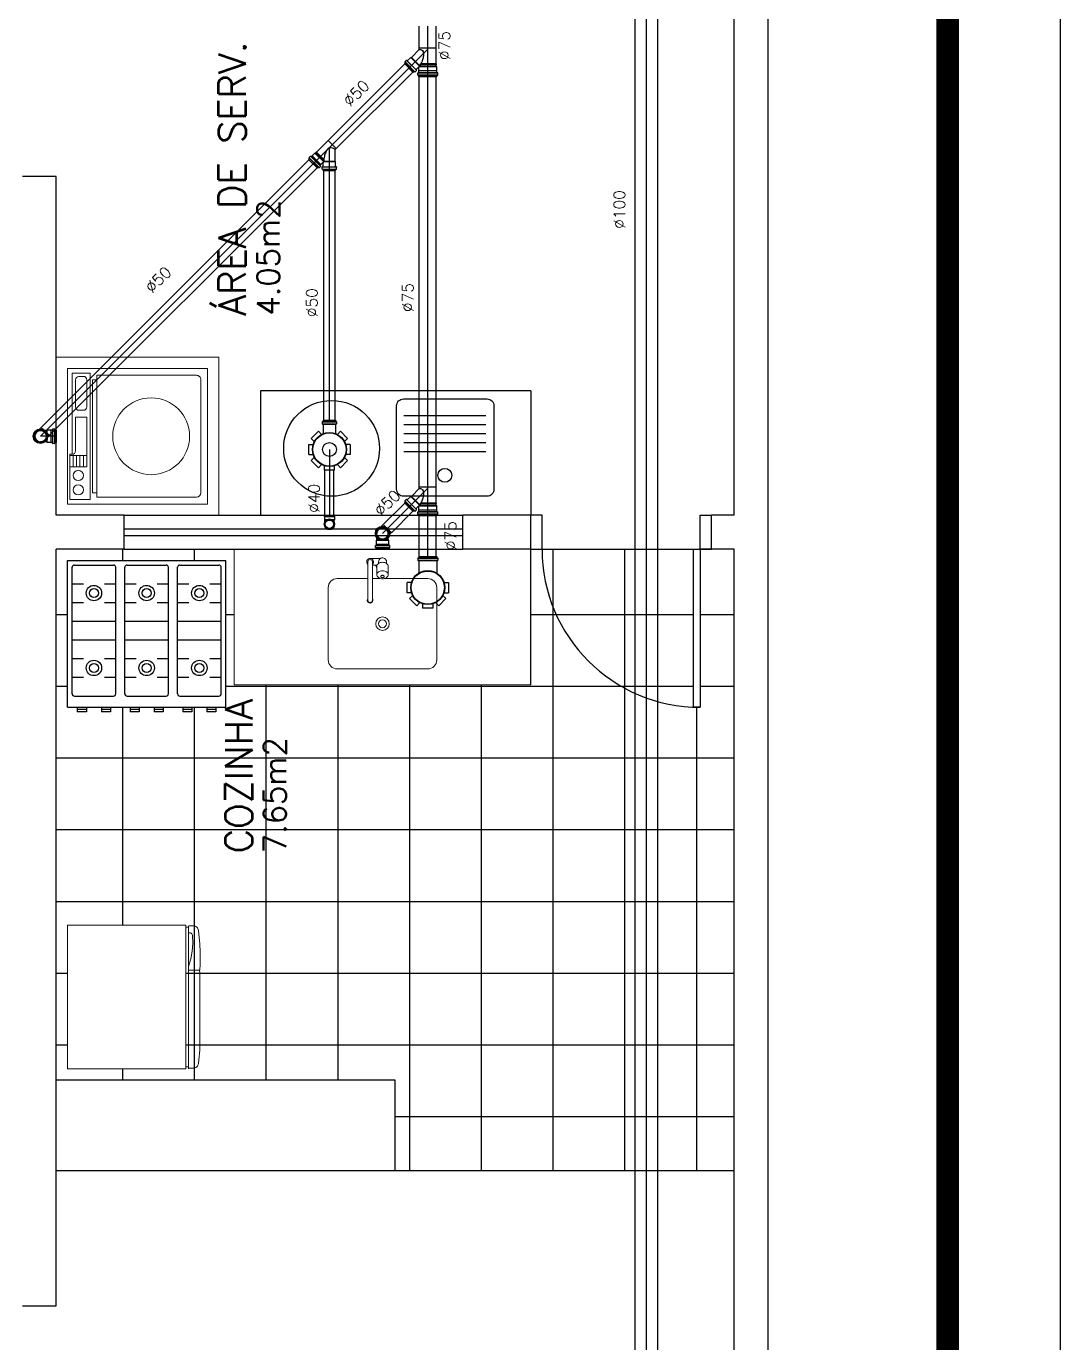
# Model space of a CAD drawing. Header units: millimetres. Extents: x -72 to 578, y 3 to 161.
# Drawn here: x 529.18 to 533.76, y 60.46 to 66.29 of the extents above; entities that cross this region are included whole.
import ezdxf
from ezdxf.enums import TextEntityAlignment as Align

# ---------------------------------------------------------------- set-up
doc = ezdxf.new("R2010")
doc.units = ezdxf.units.MM
doc.layers.get('0').update_dxf_attribs({"color": 3})
for name, color, linetype in [('-HIDRO', 8, 'Continuous'), ('a-pem-m', 6, 'Continuous'), ('COTA', 7, 'Continuous'), ('COTAS', 7, 'Continuous'), ('COTAS01', 7, 'Continuous'), ('COZINHA', 6, 'Continuous'), ('CTA', 5, 'Continuous'), ('ESPECIFICAÇÃO02', 7, 'Continuous'), ('Texto-Tubos', 7, 'Continuous'), ('TigreCad', 3, 'Continuous'), ('Tinterno', 9, 'Continuous')]:
    doc.layers.add(name, color=color, linetype=linetype)
doc.layers.add('E-Lay-9', color=9, linetype='Continuous', lineweight=9)
doc.styles.add('PADRAO_TXT', font='romans.shx')
doc.styles.add('TCTUBOS-TXT', font='txt.shx')

# ---------------------------------------------------------------- blocks, each defined once
blk = doc.blocks.new('Fogão03_6')
at = {"layer": 'a-pem-m', "color": 8}
for p, q in [((-0.35, -0.65), (-0.35, 0)), ((-0.35, 0), (0.35, 0)), ((-0.35, 0), (0.35, 0)), ((-0.35, -0.65), (-0.35, 0)), ((-0.33, -0.59), (-0.33, -0.03)), ((-0.33, -0.59), (-0.33, -0.03)), ((-0.32, -0.02), (-0.1467, -0.02)), ((-0.32, -0.02), (-0.1467, -0.02)), ((-0.1367, -0.59), (-0.1367, -0.03)), ((-0.1367, -0.59), (-0.1367, -0.03)), ((-0.0967, -0.59), (-0.0967, -0.03)), ((-0.0967, -0.59), (-0.0967, -0.03)), ((-0.0867, -0.02), (0.0867, -0.02)), ((-0.0867, -0.02), (0.0867, -0.02)), ((0.0967, -0.59), (0.0967, -0.03)), ((0.0967, -0.59), (0.0967, -0.03)), ((0.1367, -0.59), (0.1367, -0.03)), ((0.1367, -0.59), (0.1367, -0.03)), ((0.1467, -0.02), (0.32, -0.02)), ((0.1467, -0.02), (0.32, -0.02)), ((0.33, -0.59), (0.33, -0.03)), ((0.33, -0.59), (0.33, -0.03)), ((0.35, -0.65), (0.35, 0)), ((0.35, -0.65), (0.35, 0)), ((-0.33, -0.1029), (-0.28, -0.1029)), ((-0.33, -0.1029), (-0.28, -0.1029)), ((-0.1867, -0.1029), (-0.1367, -0.1029)), ((-0.1867, -0.1029), (-0.1367, -0.1029)), ((-0.0967, -0.1029), (-0.0467, -0.1029)), ((-0.0967, -0.1029), (-0.0467, -0.1029)), ((0.0467, -0.1029), (0.0967, -0.1029)), ((0.0467, -0.1029), (0.0967, -0.1029)), ((0.1367, -0.1029), (0.1867, -0.1029)), ((0.1367, -0.1029), (0.1867, -0.1029)), ((0.28, -0.1029), (0.33, -0.1029)), ((0.28, -0.1029), (0.33, -0.1029)), ((-0.33, -0.1857), (-0.28, -0.1857)), ((-0.33, -0.1857), (-0.28, -0.1857)), ((-0.1867, -0.1857), (-0.1367, -0.1857)), ((-0.1867, -0.1857), (-0.1367, -0.1857)), ((-0.0967, -0.1857), (-0.0467, -0.1857)), ((-0.0967, -0.1857), (-0.0467, -0.1857)), ((0.0467, -0.1857), (0.0967, -0.1857)), ((0.0467, -0.1857), (0.0967, -0.1857)), ((0.1367, -0.1857), (0.1867, -0.1857)), ((0.1367, -0.1857), (0.1867, -0.1857)), ((0.28, -0.1857), (0.33, -0.1857)), ((0.28, -0.1857), (0.33, -0.1857)), ((-0.33, -0.2686), (-0.1367, -0.2686)), ((-0.33, -0.2686), (-0.1367, -0.2686)), ((-0.0967, -0.2686), (0.0967, -0.2686)), ((-0.0967, -0.2686), (0.0967, -0.2686)), ((0.1367, -0.2686), (0.33, -0.2686)), ((0.1367, -0.2686), (0.33, -0.2686)), ((-0.33, -0.3514), (-0.1367, -0.3514)), ((-0.33, -0.3514), (-0.1367, -0.3514)), ((-0.0967, -0.3514), (0.0967, -0.3514)), ((-0.0967, -0.3514), (0.0967, -0.3514)), ((0.1367, -0.3514), (0.33, -0.3514)), ((0.1367, -0.3514), (0.33, -0.3514)), ((-0.33, -0.4343), (-0.28, -0.4343)), ((-0.33, -0.4343), (-0.28, -0.4343)), ((-0.1867, -0.4343), (-0.1367, -0.4343)), ((-0.1867, -0.4343), (-0.1367, -0.4343)), ((-0.0967, -0.4343), (-0.0467, -0.4343)), ((-0.0967, -0.4343), (-0.0467, -0.4343)), ((0.0467, -0.4343), (0.0967, -0.4343)), ((0.0467, -0.4343), (0.0967, -0.4343)), ((0.1367, -0.4343), (0.1867, -0.4343)), ((0.1367, -0.4343), (0.1867, -0.4343)), ((0.28, -0.4343), (0.33, -0.4343)), ((0.28, -0.4343), (0.33, -0.4343)), ((-0.33, -0.5171), (-0.28, -0.5171)), ((-0.33, -0.5171), (-0.28, -0.5171)), ((-0.1867, -0.5171), (-0.1367, -0.5171)), ((-0.1867, -0.5171), (-0.1367, -0.5171)), ((-0.0967, -0.5171), (-0.0467, -0.5171)), ((-0.0967, -0.5171), (-0.0467, -0.5171)), ((0.0467, -0.5171), (0.0967, -0.5171)), ((0.0467, -0.5171), (0.0967, -0.5171)), ((0.1367, -0.5171), (0.1867, -0.5171)), ((0.1367, -0.5171), (0.1867, -0.5171)), ((0.28, -0.5171), (0.33, -0.5171)), ((0.28, -0.5171), (0.33, -0.5171)), ((-0.32, -0.6), (-0.1467, -0.6)), ((-0.32, -0.6), (-0.1467, -0.6)), ((-0.0867, -0.6), (0.0867, -0.6)), ((-0.0867, -0.6), (0.0867, -0.6)), ((0.1467, -0.6), (0.32, -0.6)), ((0.1467, -0.6), (0.32, -0.6)), ((-0.35, -0.65), (0.35, -0.65)), ((-0.35, -0.65), (0.35, -0.65)), ((-0.3068, -0.65), (-0.3068, -0.67)), ((-0.3068, -0.65), (-0.3068, -0.67)), ((-0.2669, -0.66), (-0.3068, -0.66)), ((-0.2669, -0.66), (-0.3068, -0.66)), ((-0.2669, -0.67), (-0.3068, -0.67)), ((-0.2669, -0.67), (-0.3068, -0.67)), ((-0.2669, -0.65), (-0.2669, -0.67)), ((-0.2669, -0.65), (-0.2669, -0.67)), ((-0.1998, -0.65), (-0.1998, -0.67)), ((-0.1998, -0.65), (-0.1998, -0.67)), ((-0.1599, -0.66), (-0.1998, -0.66)), ((-0.1599, -0.66), (-0.1998, -0.66)), ((-0.1599, -0.67), (-0.1998, -0.67)), ((-0.1599, -0.67), (-0.1998, -0.67)), ((-0.1599, -0.65), (-0.1599, -0.67)), ((-0.1599, -0.65), (-0.1599, -0.67)), ((-0.0734, -0.65), (-0.0734, -0.67)), ((-0.0734, -0.65), (-0.0734, -0.67)), ((-0.0335, -0.66), (-0.0734, -0.66)), ((-0.0335, -0.66), (-0.0734, -0.66)), ((-0.0335, -0.67), (-0.0734, -0.67)), ((-0.0335, -0.67), (-0.0734, -0.67)), ((-0.0335, -0.65), (-0.0335, -0.67)), ((-0.0335, -0.65), (-0.0335, -0.67)), ((0.0335, -0.65), (0.0335, -0.67)), ((0.0335, -0.65), (0.0335, -0.67)), ((0.0734, -0.66), (0.0335, -0.66)), ((0.0734, -0.66), (0.0335, -0.66)), ((0.0734, -0.67), (0.0335, -0.67)), ((0.0734, -0.67), (0.0335, -0.67)), ((0.0734, -0.65), (0.0734, -0.67)), ((0.0734, -0.65), (0.0734, -0.67)), ((0.1599, -0.65), (0.1599, -0.67)), ((0.1599, -0.65), (0.1599, -0.67)), ((0.1998, -0.66), (0.1599, -0.66)), ((0.1998, -0.66), (0.1599, -0.66)), ((0.1998, -0.67), (0.1599, -0.67)), ((0.1998, -0.67), (0.1599, -0.67)), ((0.1998, -0.65), (0.1998, -0.67)), ((0.1998, -0.65), (0.1998, -0.67)), ((0.2669, -0.65), (0.2669, -0.67)), ((0.2669, -0.65), (0.2669, -0.67)), ((0.3067, -0.66), (0.2669, -0.66)), ((0.3067, -0.66), (0.2669, -0.66)), ((0.3067, -0.67), (0.2669, -0.67)), ((0.3067, -0.67), (0.2669, -0.67)), ((0.3067, -0.65), (0.3067, -0.67)), ((0.3067, -0.65), (0.3067, -0.67))]:
    blk.add_line(p, q, dxfattribs=at)
for centre, radius in [((-0.2333, -0.1443), 0.0341), ((-0.2333, -0.1443), 0.0341), ((0, -0.1443), 0.0341), ((0, -0.1443), 0.0341), ((0.2333, -0.1443), 0.0341), ((0.2333, -0.1443), 0.0341), ((-0.2333, -0.1443), 0.02), ((-0.2333, -0.1443), 0.02), ((0, -0.1443), 0.02), ((0, -0.1443), 0.02), ((0.2333, -0.1443), 0.02), ((0.2333, -0.1443), 0.02), ((-0.2333, -0.4757), 0.0341), ((-0.2333, -0.4757), 0.0341), ((-0.2333, -0.4757), 0.02), ((-0.2333, -0.4757), 0.02), ((0, -0.4757), 0.0341), ((0, -0.4757), 0.0341), ((0, -0.4757), 0.02), ((0, -0.4757), 0.02), ((0.2333, -0.4757), 0.0341), ((0.2333, -0.4757), 0.0341), ((0.2333, -0.4757), 0.02), ((0.2333, -0.4757), 0.02)]:
    blk.add_circle(centre, radius, dxfattribs=at)
for centre, start, end in [((-0.32, -0.03), 89.99946, 179.99964), ((-0.32, -0.03), 89.99946, 179.99964), ((-0.1467, -0.03), 359.99964, 89.99946), ((-0.1467, -0.03), 359.99964, 89.99946), ((-0.0867, -0.03), 89.99946, 179.99964), ((-0.0867, -0.03), 89.99946, 179.99964), ((0.0867, -0.03), 359.99964, 89.99946), ((0.0867, -0.03), 359.99964, 89.99946), ((0.1467, -0.03), 89.99946, 179.99964), ((0.1467, -0.03), 89.99946, 179.99964), ((0.32, -0.03), 359.99964, 89.99946), ((0.32, -0.03), 359.99964, 89.99946), ((-0.32, -0.59), 179.99964, 269.99946), ((-0.32, -0.59), 179.99964, 269.99946), ((-0.1467, -0.59), 269.99946, 359.99964), ((-0.1467, -0.59), 269.99946, 359.99964), ((-0.0867, -0.59), 179.99964, 269.99946), ((-0.0867, -0.59), 179.99964, 269.99946), ((0.0867, -0.59), 269.99946, 359.99964), ((0.0867, -0.59), 269.99946, 359.99964), ((0.1467, -0.59), 179.99964, 269.99946), ((0.1467, -0.59), 179.99964, 269.99946), ((0.32, -0.59), 269.99946, 359.99964), ((0.32, -0.59), 269.99946, 359.99964)]:
    blk.add_arc(centre, 0.01, start, end, dxfattribs=at)
blk = doc.blocks.new('A$C41E35AE6')
at = {"layer": 'COZINHA', "linetype": 'Continuous', "rotation": 180}
blk.add_blockref('Fogão03_6', (-0.35, 0), dxfattribs=at)
blk = doc.blocks.new('GELAD-VS')
at = {"color": 8}
blk.add_line((-0.0958, -0.3127), (-0.0958, -0.3151), dxfattribs=at)
for points in [[(-0.2946, 0.2704), (0.3404, 0.2704)], [(-0.2946, 0.2704), (-0.2946, -0.2524)], [(0.3404, 0.2704), (0.3404, -0.2524)], [(-0.2946, -0.2524), (0.3404, -0.2524)], [(-0.2919, -0.2667), (-0.2919, -0.2864), (-0.2915, -0.2903), (-0.2907, -0.2942), (-0.2888, -0.2977), (-0.2861, -0.3011), (-0.2834, -0.3042), (-0.2799, -0.3062), (-0.276, -0.3077), (-0.2722, -0.3089), (-0.2687, -0.3093), (-0.2652, -0.3096), (-0.2613, -0.31), (-0.2578, -0.3104), (-0.254, -0.3108), (-0.2505, -0.3112), (-0.247, -0.3116), (-0.2432, -0.312), (-0.2397, -0.3124), (-0.2358, -0.3127), (-0.2323, -0.3131), (-0.2285, -0.3131), (-0.225, -0.3135), (-0.2211, -0.3139), (-0.2176, -0.3143), (-0.2138, -0.3147), (-0.2103, -0.3147), (-0.2064, -0.3151), (-0.2029, -0.3151), (-0.1991, -0.3154), (-0.1956, -0.3154), (-0.1917, -0.3158), (-0.1882, -0.3158), (-0.1844, -0.3158), (-0.1809, -0.3162), (-0.177, -0.3162), (-0.1735, -0.3162), (-0.1697, -0.3166), (-0.1662, -0.3166), (-0.1623, -0.3166), (-0.1588, -0.3166), (-0.155, -0.3166), (-0.1515, -0.3166), (-0.1476, -0.3166), (-0.1442, -0.3166), (-0.1403, -0.3166), (-0.1368, -0.3166), (-0.1329, -0.3166), (-0.1295, -0.3162), (-0.1256, -0.3162), (-0.1221, -0.3162), (-0.1182, -0.3158), (-0.1148, -0.3158), (-0.1109, -0.3158), (-0.1074, -0.3154), (-0.1039, -0.3154), (-0.1001, -0.3151), (-0.0958, -0.3151)], [(-0.2899, -0.2648), (-0.2899, -0.2648), (-0.2899, -0.2648), (-0.2899, -0.2648), (-0.2899, -0.2648), (-0.2899, -0.2648), (-0.2899, -0.2648), (-0.2907, -0.2648), (-0.2911, -0.2652), (-0.2915, -0.2659), (-0.2915, -0.2663), (-0.2915, -0.2663), (-0.2915, -0.2663), (-0.2915, -0.2663), (-0.2915, -0.2663), (-0.2915, -0.2667)], [(-0.1237, -0.2648), (-0.2899, -0.2648)], [(-0.2861, -0.2524), (-0.2861, -0.2648)], [(-0.2636, -0.2648), (-0.2636, -0.2648), (-0.2636, -0.2648), (-0.2636, -0.2648), (-0.2636, -0.2648), (-0.2636, -0.2648), (-0.2636, -0.2648), (-0.2636, -0.2648), (-0.2636, -0.2648)], [(-0.2617, -0.2667), (-0.2617, -0.2663), (-0.2621, -0.2663), (-0.2621, -0.2659), (-0.2621, -0.2659), (-0.2625, -0.2656), (-0.2625, -0.2656), (-0.2625, -0.2652), (-0.2629, -0.2652), (-0.2633, -0.2648), (-0.2633, -0.2648), (-0.2636, -0.2648), (-0.2636, -0.2648)], [(-0.2617, -0.2667), (-0.2617, -0.2687)], [(-0.249, -0.2826), (-0.2513, -0.2822), (-0.254, -0.2814), (-0.2563, -0.2799), (-0.2582, -0.2779), (-0.2598, -0.276), (-0.2609, -0.2737), (-0.2617, -0.271), (-0.2617, -0.2687)], [(-0.1124, -0.2648), (-0.1457, -0.2748), (-0.1797, -0.281), (-0.2145, -0.2837), (-0.249, -0.2826)], [(-0.1237, -0.2648), (-0.1221, -0.2648), (-0.1209, -0.2648), (-0.1194, -0.2648), (-0.119, -0.2648), (-0.1182, -0.2648)], [(-0.1209, -0.2648), (-0.1221, -0.2648)], [(-0.1182, -0.2648), (-0.1182, -0.2648)], [(-0.1124, -0.2648), (-0.1128, -0.2648), (-0.1128, -0.2648), (-0.1132, -0.2648), (-0.1136, -0.2648), (-0.114, -0.2648), (-0.1144, -0.2648), (-0.1148, -0.2648), (-0.1155, -0.2648), (-0.1163, -0.2648), (-0.1171, -0.2648), (-0.1182, -0.2648), (-0.1182, -0.2648)], [(-0.1182, -0.2648), (-0.1182, -0.2648)], [(-0.1124, -0.2648), (-0.0958, -0.2648)], [(-0.0966, -0.2648), (-0.1124, -0.2648), (-0.1124, -0.2648), (-0.1124, -0.2648), (-0.1124, -0.2648), (-0.1124, -0.2648)], [(-0.0966, -0.2648), (-0.0966, -0.2648), (-0.0966, -0.2648), (-0.0966, -0.2648), (-0.0966, -0.2648), (-0.0966, -0.2648), (-0.0966, -0.2648), (-0.0966, -0.2648), (-0.0966, -0.2648), (-0.0966, -0.2648), (-0.0966, -0.2648), (-0.0966, -0.2648), (-0.0966, -0.2648)], [(-0.0958, -0.2648), (0.3404, -0.2648)], [(-0.0958, -0.2648), (-0.0958, -0.2648), (-0.0958, -0.2648), (-0.0958, -0.2648), (-0.0958, -0.2659)], [(-0.0958, -0.2648), (-0.0958, -0.2659)], [(-0.0958, -0.2648), (-0.0958, -0.3093)], [(-0.0958, -0.2648), (-0.0958, -0.3139), (-0.0958, -0.3093)], [(-0.0958, -0.2659), (-0.0958, -0.3081)], [(-0.0958, -0.2675), (-0.0958, -0.2667)], [(-0.0656, -0.2648), (-0.0656, -0.2648), (-0.0656, -0.2648), (-0.0656, -0.2648), (-0.0656, -0.2648), (-0.0656, -0.2648), (-0.0656, -0.2648), (-0.0656, -0.2648), (-0.0656, -0.2648), (-0.0656, -0.2648), (-0.0656, -0.2648), (-0.0656, -0.2648), (-0.0656, -0.2648), (-0.0656, -0.2648), (-0.0656, -0.2648), (-0.0656, -0.2648), (-0.0656, -0.2648), (-0.0656, -0.2648), (-0.0656, -0.2648), (-0.0656, -0.2648), (-0.0656, -0.2648)], [(0.1583, -0.2648), (0.1416, -0.2648)], [(0.1424, -0.2648), (0.1583, -0.2648), (0.1583, -0.2648), (0.1583, -0.2648), (0.1583, -0.2648), (0.1583, -0.2648)], [(0.1583, -0.2648), (0.1583, -0.2648), (0.1587, -0.2648), (0.1587, -0.2648), (0.1594, -0.2648), (0.1598, -0.2648), (0.1602, -0.2648), (0.1606, -0.2648), (0.1614, -0.2648), (0.1621, -0.2648), (0.1629, -0.2648), (0.1637, -0.2648), (0.1641, -0.2648)], [(0.1641, -0.2648), (0.1641, -0.2648)], [(0.1641, -0.2648), (0.1641, -0.2648)], [(0.1691, -0.2648), (0.1679, -0.2648), (0.1668, -0.2648), (0.1652, -0.2648), (0.1648, -0.2648), (0.1641, -0.2648)], [(0.1668, -0.2648), (0.1679, -0.2648)], [(0.1691, -0.2648), (0.3358, -0.2648)], [(0.3095, -0.2648), (0.3095, -0.2648), (0.3095, -0.2648), (0.3095, -0.2648), (0.3095, -0.2648), (0.3095, -0.2648), (0.3095, -0.2648)], [(0.3377, -0.2864), (0.3373, -0.2903), (0.3362, -0.2942), (0.3346, -0.2977), (0.3319, -0.3011), (0.3288, -0.3042), (0.3253, -0.3062), (0.3219, -0.3077), (0.318, -0.3089)], [(0.3319, -0.2524), (0.3319, -0.2648)], [(0.3377, -0.2663), (0.3377, -0.2663), (0.3377, -0.2663), (0.3377, -0.2663), (0.3377, -0.2663), (0.3377, -0.2663), (0.3377, -0.2663), (0.3377, -0.2659), (0.3373, -0.2652), (0.3365, -0.2648), (0.3362, -0.2648), (0.3362, -0.2648), (0.3362, -0.2648), (0.3362, -0.2648), (0.3362, -0.2648), (0.3362, -0.2648)], [(0.3377, -0.2667), (0.3377, -0.2864)], [(-0.0958, -0.3081), (-0.0958, -0.3081), (-0.0958, -0.3085)], [(-0.0958, -0.3112), (-0.0958, -0.3108), (-0.0958, -0.3108), (-0.0958, -0.3108), (-0.0958, -0.3108), (-0.0958, -0.3104), (-0.0958, -0.3104), (-0.0958, -0.31), (-0.0958, -0.31), (-0.0958, -0.31), (-0.0958, -0.3096), (-0.0958, -0.3093), (-0.0958, -0.3089), (-0.0958, -0.3089), (-0.0958, -0.3085), (-0.0958, -0.3081)], [(-0.0958, -0.3093), (-0.0958, -0.3096)], [(-0.0958, -0.31), (-0.0958, -0.3108)], [(-0.0958, -0.3108), (-0.0958, -0.3112)], [(-0.0958, -0.3112), (-0.0958, -0.3139)], [(-0.0958, -0.312), (-0.0958, -0.3124)], [(-0.0958, -0.3127), (-0.0958, -0.3131)], [(-0.0796, -0.3143), (-0.0838, -0.3143), (-0.0958, -0.3139), (-0.0958, -0.3139)], [(-0.066, -0.3143), (-0.0711, -0.3143), (-0.0796, -0.3143)], [(-0.066, -0.3143), (0.245, -0.3154)], [(0.2194, -0.3162), (0.2194, -0.3162)], [(0.2267, -0.3162), (0.2267, -0.3162)], [(0.318, -0.3089), (0.3145, -0.3093), (0.311, -0.3096), (0.3072, -0.31), (0.3037, -0.3104), (0.2998, -0.3108), (0.2963, -0.3112), (0.2925, -0.3116), (0.289, -0.312), (0.2855, -0.3124), (0.2816, -0.3127), (0.2782, -0.3131), (0.2743, -0.3131), (0.2704, -0.3135), (0.2669, -0.3139), (0.2631, -0.3143), (0.2596, -0.3147), (0.2561, -0.3147), (0.2522, -0.3151), (0.2488, -0.3151), (0.245, -0.3154)]]:
    blk.add_lwpolyline(points, dxfattribs=at)
blk = doc.blocks.new('A$C2C1E45B8')
at = {"layer": 'E-Lay-9', "xscale": -1, "rotation": 180}
blk.add_blockref('GELAD-VS', (-0.3404, 0.2704), dxfattribs=at)
blk = doc.blocks.new('A$C2281729D')
at = {"color": 8}
blk.add_line((0, 0.6), (0, 0), dxfattribs=at)
at = {"layer": 'E-Lay-9', "color": 8}
for p, q in [((0, 0.6), (1.3133, 0.6)), ((1.3133, 0), (1.3133, 0.6)), ((0.7011, 0.0709), (0.6802, 0.0709))]:
    blk.add_line(p, q, dxfattribs=at)
for points in [[(0.7211, 0.13), (0.8561, 0.13, 0.414214), (0.8961, 0.17), (0.8961, 0.49, 0.414214), (0.8561, 0.53), (0.4561, 0.53, 0.414214), (0.4161, 0.49), (0.4161, 0.17, 0.414214), (0.4561, 0.13), (0.6486, 0.13)], [(0.6661, 0.13), (0.7011, 0.13, 0.414214)], [(0.6311, 0.1131), (0.6311, 0.0755, 0.133256), (0.6328, 0.0691, 0.106756), (0.6384, 0.063, 0.082828), (0.6462, 0.0593, 0.071352), (0.6561, 0.0578, 0.071352), (0.666, 0.0593, 0.082828), (0.6737, 0.063, 0.106756), (0.6793, 0.0691, 0.133256), (0.6811, 0.0755), (0.6811, 0.1131)], [(0.6386, 0.0629), (0.6386, 0.0559, 0.546464), (0.6634, 0.04, -0.10784), (0.6675, 0.0409), (0.7111, 0.0409)], [(0.6634, 0.04, 0.293273), (0.6736, 0.0559), (0.6736, 0.0629)]]:
    blk.add_lwpolyline(points, format="xyb", dxfattribs=at)
for points in [[(0.7211, 0.0559), (0.7211, 0.2259, 1), (0.7011, 0.2259), (0.7011, 0.0559, 1)], [(0.6811, 0.1131, 0.133256), (0.6793, 0.1195, 0.106756), (0.6737, 0.1256, 0.082828), (0.666, 0.1294, 0.071352), (0.6561, 0.1308, 0.071352), (0.6462, 0.1294, 0.082828), (0.6384, 0.1256, 0.106756), (0.6328, 0.1195, 0.133256), (0.6311, 0.1131, 0.133256), (0.6328, 0.1067, 0.106756), (0.6384, 0.1006, 0.082828), (0.6462, 0.0969, 0.071352), (0.6561, 0.0954, 0.071352), (0.666, 0.0969, 0.082828), (0.6737, 0.1006, 0.106756), (0.6793, 0.1067, 0.133256)], [(0.6486, 0.1206, 0.133256), (0.6491, 0.1187, 0.106756), (0.6508, 0.1169, 0.082828), (0.6531, 0.1157, 0.071352), (0.6561, 0.1153, 0.071352), (0.659, 0.1157, 0.082828), (0.6614, 0.1169, 0.106756), (0.663, 0.1187, 0.133256), (0.6636, 0.1206, 0.133256), (0.663, 0.1225, 0.106756), (0.6614, 0.1244, 0.082828), (0.659, 0.1255, 0.071352), (0.6561, 0.1259, 0.071352), (0.6531, 0.1255, 0.082828), (0.6508, 0.1244, 0.106756), (0.6491, 0.1225, 0.133256)]]:
    blk.add_lwpolyline(points, format="xyb", close=True, dxfattribs=at)
for radius in [0.03, 0.0175]:
    blk.add_circle((0.6561, 0.33), radius, dxfattribs=at)
for centre, radius, start, end in [((0.7111, 0.2259), 0.0125, 323.1301, 216.8699), ((0.6561, 0.0559), 0.035, 25.37693, 44.41531), ((0.7111, 0.0559), 0.015, 131.81031, 48.18969)]:
    blk.add_arc(centre, radius, start, end, dxfattribs=at)
blk = doc.blocks.new('A$C656368A0')
at = {"layer": 'COTAS01', "color": 8}
for p, q in [((0, 1.1964), (0, 0)), ((0, 1.1964), (0.5505, 1.1964)), ((0.1097, 0.997), (0.1097, 0.6345)), ((0.1497, 0.997), (0.1497, 0.6345)), ((0.1897, 0.997), (0.1897, 0.6345)), ((0.2298, 0.997), (0.2298, 0.6345)), ((0.2698, 0.997), (0.2698, 0.6345)), ((0, 0), (0.5505, 0))]:
    blk.add_line(p, q, dxfattribs=at)
for centre in [(0.3736, 0.8158), (0.2591, 0.3053)]:
    blk.add_circle(centre, 0.0307, dxfattribs=at)
at = {"layer": 'ESPECIFICAÇÃO02', "color": 8}
blk.add_lwpolyline([(0.4658, 0.6329, -0.414214), (0.4357, 0.6029), (0.0655, 0.6029, -0.414214), (0.0354, 0.6329), (0.0354, 1.0032, -0.414214), (0.0655, 1.0332), (0.4357, 1.0332, -0.414214), (0.4658, 1.0032)], format="xyb", close=True, dxfattribs=at)
blk.add_circle((0.2541, 0.3149), 0.212, dxfattribs=at)
blk = doc.blocks.new('A$C00884CEF')
at = {"layer": 'COTAS', "ltscale": 0.35, "rotation": 270}
blk.add_blockref('A$C656368A0', (-1.1964, 0.5505), dxfattribs=at)
blk = doc.blocks.new('Maquina de Lavar')
at = {"layer": 'E-Lay-9', "color": 8}
for p, q in [((0.3, 0), (-0.3, 0)), ((-0.3, 0), (-0.3, -0.62)), ((-0.08, -0.01), (-0.28, -0.01)), ((-0.28, -0.01), (-0.28, -0.1)), ((-0.1357, -0.085), (-0.1357, -0.01)), ((-0.0857, -0.025), (-0.1357, -0.025)), ((-0.0857, -0.04), (-0.1357, -0.04)), ((-0.0857, -0.055), (-0.1357, -0.055)), ((-0.0857, -0.085), (-0.0857, -0.01)), ((-0.08, -0.01), (-0.08, -0.02)), ((0.28, -0.02), (-0.08, -0.02)), ((0.085, -0.035), (-0.065, -0.035)), ((0.085, -0.085), (0.085, -0.035)), ((0.115, -0.07), (0.115, -0.05)), ((0.25, -0.035), (0.13, -0.035)), ((0.265, -0.07), (0.265, -0.05)), ((0.28, -0.1), (0.28, -0.02)), ((0.3, -0.62), (0.3, 0)), ((0.28, -0.1), (-0.28, -0.1)), ((0.25, -0.11), (-0.25, -0.11)), ((-0.25, -0.11), (-0.25, -0.13)), ((-0.0857, -0.07), (-0.1357, -0.07)), ((0.085, -0.085), (-0.1357, -0.085)), ((0.25, -0.085), (0.13, -0.085)), ((0.25, -0.13), (0.25, -0.11)), ((0.27, -0.13), (-0.27, -0.13)), ((-0.27, -0.13), (-0.27, -0.57)), ((0.27, -0.57), (0.27, -0.13)), ((-0.3, -0.62), (0.3, -0.62)), ((-0.25, -0.59), (0.25, -0.59))]:
    blk.add_line(p, q, dxfattribs=at)
for centre, radius in [((-0.2372, -0.0475), 0.0227), ((-0.1735, -0.0475), 0.0227), ((0, -0.37), 0.1701)]:
    blk.add_circle(centre, radius, dxfattribs=at)
for centre, radius, start, end in [((-0.065, -0.02), 0.015, 180, 270), ((0.13, -0.05), 0.015, 90, 180), ((0.25, -0.05), 0.015, 360, 90), ((0.13, -0.07), 0.015, 180, 270), ((0.25, -0.07), 0.015, 270, 360), ((-0.25, -0.57), 0.02, 180, 270), ((0.25, -0.57), 0.02, 270, 360)]:
    blk.add_arc(centre, radius, start, end, dxfattribs=at)
blk = doc.blocks.new('A$C32E43155')
at = {"layer": 'E-Lay-9', "color": 8}
blk.add_lwpolyline([(-0.7, 0), (0, 0), (0, -0.72), (-0.7, -0.72)], close=True, dxfattribs=at)
at = {"layer": 'E-Lay-9', "rotation": 180}
blk.add_blockref('Maquina de Lavar', (-0.35, -0.67), dxfattribs=at)
blk = doc.blocks.new('27150012p')
at = {"layer": 'TigreCad'}
for p, q in [((-80.6, 48.8), (-48.8, 80.6)), ((-48.8, 80.6), (-35.1, 66.9)), ((-22.5, 91.5), (-22.5, 72.1)), ((-22.5, 91.5), (22.5, 91.5)), ((22.5, 91.5), (22.5, 72.1)), ((48.8, 80.6), (35.1, 66.9)), ((48.8, 80.6), (80.6, 48.8)), ((-91.5, -22.5), (-91.5, 22.5)), ((-91.5, 22.5), (-72.1, 22.5)), ((-80.6, 48.8), (-66.9, 35.1)), ((80.6, 48.8), (66.9, 35.1)), ((111.4, 27.4), (70.4, 27.4)), ((112.7, 30.9), (112.4, 28.3)), ((122.4, 31.8), (113.7, 31.8)), ((113.7, 30.8), (113.7, -30.8)), ((122.4, 30.8), (122.4, -30.8)), ((123.4, 31.1), (124.2, 28.1)), ((129.5, 27.4), (125.1, 27.4)), ((129.5, 27.4), (129.5, -27.4)), ((-91.5, -22.5), (-72.1, -22.5)), ((-80.6, -48.8), (-66.9, -35.1)), ((-48.8, -80.6), (-80.6, -48.8)), ((80.6, -48.8), (48.8, -80.6)), ((80.6, -48.8), (66.9, -35.1)), ((111.4, -27.4), (70.4, -27.4)), ((112.7, -30.9), (112.4, -28.3)), ((122.4, -31.8), (113.7, -31.8)), ((123.4, -31.1), (124.2, -28.1)), ((129.5, -27.4), (125.1, -27.4)), ((-48.8, -80.6), (-35.1, -66.9)), ((-22.5, -91.5), (-22.5, -72.1)), ((22.5, -91.5), (-22.5, -91.5)), ((22.5, -91.5), (22.5, -72.1)), ((48.8, -80.6), (35.1, -66.9))]:
    blk.add_line(p, q, dxfattribs=at)
blk.add_circle((0, 0), 75.5, dxfattribs=at)
for centre, start, end in [((111.4, 28.4), 270, 355), ((113.7, 30.8), 90, 175), ((122.4, 30.8), 15, 90), ((125.1, 28.4), 195, 270), ((111.4, -28.4), 5, 90), ((113.7, -30.8), 185, 270), ((122.4, -30.8), 270, 345), ((125.1, -28.4), 90, 165)]:
    blk.add_arc(centre, 1, start, end, dxfattribs=at)
at = {"layer": 'Tinterno'}
for p, q in [((112.4, 27.4), (112.4, -27.4)), ((124.4, 27.4), (124.4, -27.4))]:
    blk.add_line(p, q, dxfattribs=at)
blk.add_circle((0, 0), 73.5, dxfattribs=at)
blk = doc.blocks.new('j9n50d')
at = {"layer": 'TigreCad'}
for p, q in [((28.5, 25.4), (0, 25.4)), ((30.3, 27.2), (28.5, 25.4)), ((30.3, -27.1), (30.3, 27.2)), ((47.1, 27.2), (30.3, 27.2)), ((47.3, 27.4), (47.1, 27.2)), ((47.1, -27.1), (47.1, 27.2)), ((51.9, 27.4), (47.3, 27.4)), ((53.2, 30.9), (52.9, 28.3)), ((53.4, 30.8), (53.4, -30.8)), ((62.9, 31.8), (54.2, 31.8)), ((62.9, 30.8), (62.9, -30.8)), ((63.9, 31.1), (64.7, 28.1)), ((70, 27.4), (65.6, 27.4)), ((70, 27.4), (70, -27.4)), ((28.5, -25.3), (0, -25.3)), ((30.3, -27.1), (28.5, -25.3)), ((47.1, -27.1), (30.3, -27.1)), ((47.3, -27.4), (47.1, -27.1)), ((51.9, -27.4), (47.3, -27.4)), ((53.2, -30.9), (52.9, -28.3)), ((62.9, -31.8), (54.2, -31.8)), ((63.9, -31.1), (64.7, -28.1)), ((70, -27.4), (65.6, -27.4))]:
    blk.add_line(p, q, dxfattribs=at)
for centre, radius, start, end in [((0, 0), 25.4, 90, 270), ((51.9, 28.4), 1, 270, 355), ((54.2, 30.8), 1, 90, 175), ((62.9, 30.8), 1, 15, 90), ((65.6, 28.4), 1, 195, 270), ((51.9, -28.4), 1, 5, 90), ((54.2, -30.8), 1, 185, 270), ((62.9, -30.8), 1, 270, 345), ((65.6, -28.4), 1, 90, 165)]:
    blk.add_arc(centre, radius, start, end, dxfattribs=at)
at = {"layer": 'Tinterno'}
for p, q in [((28.5, -25.3), (28.5, 25.4)), ((47.3, -27.4), (47.3, 27.4)), ((52.9, 27.4), (52.9, -27.4)), ((64.9, 27.4), (64.9, -27.4))]:
    blk.add_line(p, q, dxfattribs=at)
blk = doc.blocks.new('j9n40d')
at = {"layer": 'TigreCad'}
for p, q in [((0, 20.6), (9.8, 20.6)), ((9.8, 20.6), (17.8, 20.6)), ((19, 21.8), (17.8, 20.6)), ((34, 21.8), (19, 21.8)), ((19, -21.8), (19, 21.8)), ((35, 22.8), (34, 21.8)), ((35, 22.8), (35, -22.8)), ((39, 22.8), (35, 22.8)), ((39, 22.8), (39, -22.8)), ((0, -20.6), (9.8, -20.6)), ((9.8, -20.6), (17.8, -20.6)), ((19, -21.8), (17.8, -20.6)), ((34, -21.8), (19, -21.8)), ((35, -22.8), (34, -21.8)), ((39, -22.8), (35, -22.8))]:
    blk.add_line(p, q, dxfattribs=at)
for radius, start, end in [(22.8, 64.62318, 295.37682), (20.6, 90, 270)]:
    blk.add_arc((0, 0), radius, start, end, dxfattribs=at)
at = {"layer": 'Tinterno'}
for p, q in [((17.8, 20.6), (17.8, -20.6)), ((34, 21.8), (34, -21.8))]:
    blk.add_line(p, q, dxfattribs=at)
blk.add_arc((0, 0), 21.8, 70.90091, 289.09909, dxfattribs=at)
blk = doc.blocks.new('j9n40s')
at = {"layer": 'TigreCad'}
for p, q in [((9.8, 20.6), (17.8, 20.6)), ((19, 21.8), (17.8, 20.6)), ((17.8, 20.6), (17.8, 14.3)), ((19, 12.6), (19, 21.8)), ((34, 21.8), (19, 21.8)), ((35, 22.8), (34, 21.8)), ((39, 22.8), (35, 22.8)), ((35, 22.8), (35, -22.8)), ((39, 22.8), (39, -22.8)), ((9.8, -20.6), (17.8, -20.6)), ((17.8, -20.6), (17.8, -14.3)), ((19, -21.8), (17.8, -20.6)), ((19, -12.6), (19, -21.8)), ((34, -21.8), (19, -21.8)), ((35, -22.8), (34, -21.8)), ((39, -22.8), (35, -22.8))]:
    blk.add_line(p, q, dxfattribs=at)
for radius in [22.8, 20]:
    blk.add_circle((0, 0), radius, dxfattribs=at)
at = {"layer": 'Tinterno'}
blk.add_line((34, 21.8), (34, -21.8), dxfattribs=at)
blk.add_circle((0, 0), 18.8, dxfattribs=at)
blk = doc.blocks.new('27150128p')
at = {"layer": 'TigreCad'}
for p, q in [((-80.6, 48.8), (-48.8, 80.6)), ((-35.8, 67.6), (-48.8, 80.6)), ((-22.5, 91.5), (22.5, 91.5)), ((-22.5, 73.2), (-22.5, 91.5)), ((22.5, 73.2), (22.5, 91.5)), ((-73.2, 22.5), (-91.5, 22.5)), ((-91.5, -22.5), (-91.5, 22.5)), ((-67.6, 35.8), (-80.6, 48.8)), ((118.5, 40), (64.9, 40)), ((119.7, 43.6), (119.5, 40.9)), ((130.3, 44.5), (120.7, 44.5)), ((120.7, 43.5), (120.7, -43.5)), ((130.3, 43.5), (130.3, -43.5)), ((131.3, 43.6), (131.5, 40.9)), ((137.5, 40), (132.5, 40)), ((137.5, 40), (137.5, -40)), ((-73.2, -22.5), (-91.5, -22.5)), ((-67.6, -35.8), (-80.6, -48.8)), ((-48.8, -80.6), (-80.6, -48.8)), ((118.5, -40), (64.9, -40)), ((119.7, -43.6), (119.5, -40.9)), ((130.3, -44.5), (120.7, -44.5)), ((131.3, -43.6), (131.5, -40.9)), ((137.5, -40), (132.5, -40)), ((-35.8, -67.6), (-48.8, -80.6)), ((-22.5, -73.2), (-22.5, -91.5)), ((22.5, -91.5), (-22.5, -91.5)), ((22.5, -73.2), (22.5, -91.5))]:
    blk.add_line(p, q, dxfattribs=at)
blk.add_circle((0, 0), 75.5, dxfattribs=at)
for centre, radius, start, end in [((-34.8, 68.7), 1.5, 225, 296.83899), ((-24, 73.2), 1.5, 288.16101, 0), ((24, 73.2), 1.5, 180, 251.83899), ((-73.2, 24), 1.5, 270, 341.83899), ((-68.7, 34.8), 1.5, 333.16101, 45), ((64.9, 41.5), 1.5, 212.61294, 270), ((118.5, 41), 1, 270, 355), ((120.7, 43.5), 1, 90, 175), ((130.3, 43.5), 1, 5, 90), ((132.5, 41), 1, 185, 270), ((-73.2, -24), 1.5, 18.16101, 90), ((-68.7, -34.8), 1.5, 315, 26.83899), ((64.9, -41.5), 1.5, 90, 147.38706), ((118.5, -41), 1, 5, 90), ((120.7, -43.5), 1, 185, 270), ((130.3, -43.5), 1, 270, 355), ((132.5, -41), 1, 90, 175), ((-34.8, -68.7), 1.5, 63.16101, 135), ((-24, -73.2), 1.5, 0, 71.83899), ((24, -73.2), 1.5, 108.16101, 180)]:
    blk.add_arc(centre, radius, start, end, dxfattribs=at)
at = {"layer": 'Tinterno'}
for p, q in [((119.4, -40), (119.4, 40)), ((131.6, -40), (131.6, 40))]:
    blk.add_line(p, q, dxfattribs=at)
blk.add_circle((0, 0), 73.5, dxfattribs=at)
blk = doc.blocks.new('26277264p')
at = {"layer": 'TigreCad'}
for p, q in [((65.7, 37.8), (-6, 37.8)), ((65.7, 37.8), (65.8, 39.3)), ((65.7, 37.8), (65.7, -32.6)), ((65.8, 39.3), (65.8, -32.7)), ((68.7, 39.3), (65.8, 39.3)), ((68.7, 39.3), (68.7, -34.1)), ((68.9, 37.8), (68.7, 39.3)), ((68.9, 37.8), (68.9, -34.2)), ((75.5, 37.8), (68.9, 37.8)), ((77.3, 39.6), (75.5, 37.8)), ((77.3, -38), (77.3, 39.6)), ((95, 39.6), (77.3, 39.6)), ((95.3, 39.8), (95, 39.6)), ((95.3, -39.8), (95.3, 39.8)), ((103.7, 39.8), (95.3, 39.8)), ((104.7, 40.7), (105, 43.4)), ((114.7, 44.3), (106, 44.3)), ((106, 43.3), (106, -43.3)), ((114.7, 43.3), (114.7, -43.3)), ((116.5, 40.5), (115.7, 43.6)), ((122, 39.8), (117.4, 39.8)), ((122, 39.8), (122, -39.8)), ((1.9, -37.7), (-6, -37.7)), ((36.4, -72.3), (1.9, -37.7)), ((36.4, -75.1), (75, -36.5)), ((93.8, -50.2), (50.2, -93.8)), ((100.5, -56.9), (56.9, -100.5)), ((68.9, -34.2), (65.7, -32.6)), ((90.3, -51.6), (79.9, -41.3)), ((95, -39.5), (80.6, -39.5)), ((93.7, -50), (91.6, -51.7)), ((95.3, -39.8), (95, -39.5)), ((101.2, -56.2), (95, -50)), ((103.7, -39.8), (95.3, -39.8)), ((101.4, -57.4), (99.8, -60.1)), ((104.7, -40.7), (105, -43.4)), ((114.7, -44.3), (106, -44.3)), ((116.5, -40.5), (115.7, -43.6)), ((122, -39.8), (117.4, -39.8)), ((36.4, -75.1), (36.4, -72.3)), ((51.6, -90.3), (36.4, -75.1)), ((50, -93.7), (51.7, -91.6)), ((56.2, -101.2), (50, -95)), ((57.4, -101.4), (60.1, -99.8)), ((64.4, -103.1), (61.3, -100)), ((103.1, -64.4), (64.4, -103.1)), ((103.1, -64.4), (100, -61.3))]:
    blk.add_line(p, q, dxfattribs=at)
for points in [[(1.6, -37.7, -0.002776), (1.5, -37.3, -0.183751), (3.3, -27.2, -0.183751)], [(3.3, -27.2, -0.183751), (11.2, -20.8, -0.102361), (29.1, -19, -0.061401), (48.1, -23.2, -0.036584), (65.7, -31, -0.020838)], [(68.9, -32.8, -0.004137), (70.7, -33.9, -0.020838), (79.9, -39.8, -0.061401)]]:
    blk.add_lwpolyline(points, format="xyb", dxfattribs=at)
for centre, start, end in [((103.7, 40.8), 270, 355), ((106, 43.3), 90, 175), ((114.7, 43.3), 15, 90), ((117.4, 40.8), 195, 270), ((80.6, -40.5), 90, 225), ((91, -50.9), 225, 310), ((94.3, -50.7), 45, 130), ((100.5, -56.9), 330, 45), ((103.7, -40.8), 5, 90), ((106, -43.3), 185, 270), ((114.7, -43.3), 270, 345), ((117.4, -40.8), 90, 165), ((50.7, -94.3), 140, 225), ((50.9, -91), 320, 45), ((56.9, -100.5), 225, 300), ((60.6, -100.7), 45, 120), ((100.7, -60.6), 150, 225)]:
    blk.add_arc(centre, 1, start, end, dxfattribs=at)
at = {"layer": 'Tinterno'}
for p, q in [((-6, -37.7), (-6, 37.8)), ((75.5, -36.8), (75.5, 37.8)), ((95, -39.5), (95, 39.6)), ((104.7, 39.8), (104.7, -39.8)), ((116.7, 39.8), (116.7, -39.8)), ((73.3, -35.4), (36.4, -72.3)), ((90.9, -52.3), (52.3, -90.9)), ((99.4, -60.8), (60.8, -99.4))]:
    blk.add_line(p, q, dxfattribs=at)
blk = doc.blocks.new('26276942p')
at = {"layer": 'TigreCad'}
for p, q in [((55.7, 25.3), (-17.5, 25.3)), ((55.7, 25.3), (55.8, 26.8)), ((55.7, 25.3), (55.7, -22.7)), ((58.7, 26.8), (55.8, 26.8)), ((58.9, 25.3), (58.7, 26.8)), ((58.9, 25.3), (58.9, -25.3)), ((61.5, 25.3), (58.9, 25.3)), ((63.3, 27.1), (61.5, 25.3)), ((63.3, -26.1), (63.3, 27.1)), ((80.1, 27.1), (63.3, 27.1)), ((80.3, 27.3), (80.1, 27.1)), ((80.3, -27.4), (80.3, 27.3)), ((84.9, 27.3), (80.3, 27.3)), ((86.2, 30.9), (85.9, 28.3)), ((86.4, 30.8), (86.4, -30.8)), ((95.9, 31.8), (87.2, 31.8)), ((95.9, 30.8), (95.9, -30.8)), ((96.9, 31.1), (97.7, 28.1)), ((103, 27.3), (98.6, 27.3)), ((103, 27.3), (103, -27.4)), ((-11.1, -25.3), (-17.5, -25.3)), ((25.5, -61.4), (-10.1, -25.8)), ((25.5, -64.2), (63.5, -26.3)), ((82.9, -39.3), (39.3, -82.9)), ((88.6, -49.9), (49.9, -88.6)), ((92.2, -53.5), (53.5, -92.2)), ((58.9, -25.3), (55.7, -22.7)), ((79.4, -40.7), (67.5, -28.9)), ((80.1, -27.1), (68.2, -27.1)), ((80.3, -27.4), (80.1, -27.1)), ((84.9, -27.4), (80.3, -27.4)), ((82.8, -39.1), (80.7, -40.8)), ((90.3, -45.3), (84.1, -39.1)), ((86.2, -30.9), (85.9, -28.3)), ((95.9, -31.8), (87.2, -31.8)), ((90.5, -46.5), (88.9, -49.2)), ((92.2, -53.5), (89.1, -50.4)), ((96.9, -31.1), (97.7, -28.1)), ((103, -27.4), (98.6, -27.4)), ((25.5, -64.2), (25.5, -61.4)), ((40.7, -79.4), (25.5, -64.2)), ((39.1, -82.8), (40.8, -80.7)), ((45.3, -90.3), (39.1, -84.1)), ((46.5, -90.5), (49.2, -88.9)), ((53.5, -92.2), (50.4, -89.1))]:
    blk.add_line(p, q, dxfattribs=at)
for points in [[(0.6, -1.3, -0.153495), (4.7, 0.2, -0.085604), (21.8, -2.1, -0.043194), (39.4, -9.3, -0.022416), (55.7, -20.8, -0.009739)], [(-11.3, -25.3, -0.086386), (-9.5, -16.9, -0.063763), (-4.1, -7.1, -0.026182), (0.6, -1.3, -0.049941)], [(58.9, -23.3, -0.003371), (61.2, -25.2, -0.009739), (67.2, -28.1, -0.042942)]]:
    blk.add_lwpolyline(points, format="xyb", dxfattribs=at)
for centre, radius, start, end in [((84.9, 28.3), 1, 270, 355), ((87.2, 30.8), 1, 90, 175), ((95.9, 30.8), 1, 15, 90), ((98.6, 28.3), 1, 195, 270), ((-11.1, -26.8), 1.5, 45, 90), ((68.2, -28.1), 1, 90, 225), ((80.1, -40), 1, 225, 310), ((83.4, -39.8), 1, 45, 130), ((84.9, -28.4), 1, 5, 90), ((87.2, -30.8), 1, 185, 270), ((89.8, -49.7), 1, 150, 225), ((89.6, -46), 1, 330, 45), ((95.9, -30.8), 1, 270, 345), ((98.6, -28.4), 1, 90, 165), ((39.8, -83.4), 1, 140, 225), ((40, -80.1), 1, 320, 45), ((46, -89.6), 1, 225, 300), ((49.7, -89.8), 1, 45, 120)]:
    blk.add_arc(centre, radius, start, end, dxfattribs=at)
at = {"layer": 'Tinterno'}
for p, q in [((-17.5, 25.3), (-17.5, -25.3)), ((55.8, 26.8), (55.8, -22.8)), ((58.7, 26.8), (58.7, -25.2)), ((61.5, -25.3), (61.5, 25.3)), ((80.1, -27.1), (80.1, 27.1)), ((85.9, 27.3), (85.9, -27.4)), ((97.9, 27.3), (97.9, -27.4)), ((61.6, -25.4), (25.5, -61.4)), ((80, -41.4), (41.4, -80)), ((89.6, -46), (46, -89.6))]:
    blk.add_line(p, q, dxfattribs=at)
blk = doc.blocks.new('j9n50s')
at = {"layer": 'TigreCad'}
for p, q in [((19.2, 25.4), (30.3, 25.4)), ((19.2, -25.4), (30.3, -25.4))]:
    blk.add_line(p, q, dxfattribs=at)
for radius in [31.8, 27.4]:
    blk.add_circle((0, 0), radius, dxfattribs=at)
at = {"layer": 'Tinterno'}
for p, q in [((30.3, 25.4), (30.3, 9.7)), ((30.3, -9.7), (30.3, -25.4))]:
    blk.add_line(p, q, dxfattribs=at)
blk.add_circle((0, 0), 25.6, dxfattribs=at)
blk = doc.blocks.new('HIDRO BAIXA')
at = {"layer": '-HIDRO'}
h = blk.add_hatch(dxfattribs=at)
h.set_pattern_fill('NET', color=256, scale=0.1, angle=270)
h.set_pattern_definition([(270, (582.94412, 55.4305), (0.3175, -6e-17), []), (360, (582.94412, 55.4305), (8e-17, 0.3175), [])])
h.paths.add_polyline_path([(580.7513, 107.9253), (580.7513, 107.2753), (580.0513, 107.2753), (580.0513, 107.9253)])
h.paths.add_polyline_path([(580.0513, 106.3103), (580.5742, 106.3103), (580.5742, 105.6753), (580.0513, 105.6753)])
edge = h.paths.add_edge_path()
edge.add_line((580.7881, 107.3753), (580.7881, 107.9753))
edge.add_line((580.7881, 107.9753), (580.0013, 107.9753))
edge.add_line((580.0013, 107.9753), (580.0013, 105.6253))
edge.add_line((580.0013, 105.6253), (581.5013, 105.6253))
edge.add_line((581.5013, 105.6253), (581.5013, 105.2253))
edge.add_line((581.5013, 105.2253), (583.0013, 105.2253))
edge.add_line((583.0013, 105.2253), (583.0013, 107.9753))
edge.add_line((583.0013, 107.9753), (582.8513, 107.9753))
edge.add_line((582.8513, 107.9753), (582.8513, 107.2753))
edge.add_arc((582.8513, 107.9753), 0.7, 267.54371, 270, ccw=False)
edge.add_line((582.8213, 107.276), (582.8213, 107.9753))
edge.add_line((582.8213, 107.9753), (582.1013, 107.9753))
edge.add_line((582.1013, 107.9753), (582.1013, 107.3753))
edge.add_line((582.1013, 107.3753), (580.7881, 107.3753))
for p, q in [((583.1513, 96.1253), (583.1513, 111.6253)), ((583.0013, 109.6253), (583.0013, 111.4753)), ((583.0013, 108.1253), (583.0013, 110.1253)), ((580.0013, 109.6253), (579.8513, 109.6253)), ((580.0013, 108.1253), (580.0013, 109.6253)), ((580.3013, 108.1253), (580.0013, 108.1253)), ((580.3013, 107.9753), (580.3013, 108.1253)), ((580.3013, 108.1253), (581.8013, 108.1253)), ((582.1013, 108.1253), (581.8013, 108.1253)), ((581.8013, 107.9753), (581.8013, 108.1253)), ((582.1013, 107.9753), (582.1013, 108.1253)), ((583.0013, 108.1253), (582.9013, 108.1253)), ((582.9013, 107.9753), (582.9013, 108.1253)), ((580.0013, 104.6253), (580.0013, 107.9753)), ((580.3013, 107.9753), (580.0013, 107.9753)), ((580.3013, 107.9753), (581.8013, 107.9753)), ((582.1013, 107.9753), (581.8013, 107.9753)), ((582.1013, 107.9753), (582.9013, 107.9753)), ((583.0013, 107.9753), (582.9013, 107.9753)), ((583.0013, 102.4753), (583.0013, 107.9753)), ((580.0013, 104.6253), (580.0013, 105.6253)), ((581.5013, 105.6253), (580.0013, 105.6253)), ((581.5013, 105.2253), (581.5013, 105.6253)), ((580.0013, 105.2253), (581.5013, 105.2253)), ((581.5013, 105.2253), (583.0013, 105.2253)), ((579.8513, 104.6253), (580.0013, 104.6253))]:
    blk.add_line(p, q, dxfattribs=at)
at = {"layer": '-HIDRO', "linetype": 'Continuous'}
for p, q in [((580.3013, 108.0653), (581.8013, 108.0653)), ((580.3013, 108.0353), (581.8013, 108.0353))]:
    blk.add_line(p, q, dxfattribs=at)
at = {"layer": '-HIDRO'}
for points in [[(582.1013, 107.9753), (582.1513, 107.9753), (582.1513, 108.1253), (582.1013, 108.1253)], [(582.9013, 107.9753), (582.8513, 107.9753), (582.8513, 108.1253), (582.9013, 108.1253)]]:
    blk.add_lwpolyline(points, dxfattribs=at)
blk.add_lwpolyline([(582.8513, 107.9753), (582.8513, 107.2753), (582.8213, 107.2753), (582.8213, 107.9753)], close=True, dxfattribs=at)
blk.add_arc((582.8513, 107.9753), 0.7, 180, 270, dxfattribs=at)
at = {"layer": 'CTA'}
for p, q in [((582.6121, 110.3501), (582.6121, 99.4427)), ((581.6453, 107.9428), (581.6453, 110.2901)), ((579.9313, 108.4753), (581.6453, 110.1892)), ((581.2102, 108.5462), (581.2102, 109.7542)), ((580.0013, 108.4753), (579.9313, 108.4753)), ((581.2102, 108.4167), (581.2102, 108.1253)), ((581.4453, 108.0453), (581.6453, 108.2453))]:
    blk.add_line(p, q, dxfattribs=at)
at = {"layer": 'TigreCad'}
for p, q in [((582.5613, 110.3501), (582.5613, 99.4427)), ((582.6629, 110.3501), (582.6629, 99.4427)), ((581.6075, 110.1952), (581.6075, 110.2901)), ((581.683, 110.1952), (581.683, 110.2901)), ((581.2046, 109.7845), (581.5436, 110.1235)), ((581.2405, 109.7486), (581.5795, 110.0876)), ((581.6075, 108.2513), (581.6075, 110.0672)), ((581.683, 108.2513), (581.683, 110.0672)), ((579.9359, 108.5157), (581.1194, 109.6992)), ((579.9718, 108.4799), (581.1553, 109.6634)), ((581.1848, 108.5462), (581.1848, 109.6512)), ((581.2355, 108.5462), (581.2355, 109.6512)), ((581.1902, 108.1253), (581.1902, 108.3252)), ((581.2302, 108.1253), (581.2302, 108.3252)), ((581.4498, 108.0857), (581.5436, 108.1795)), ((581.4857, 108.0499), (581.5795, 108.1437)), ((581.6075, 107.9428), (581.6075, 108.1233)), ((581.683, 107.9428), (581.683, 108.1233))]:
    blk.add_line(p, q, dxfattribs=at)
at = {"layer": '-HIDRO'}
for name, p, rotation in [('A$C32E43155', (580.7213, 108.1253), 270), ('A$C2281729D', (582.1013, 107.9753), 180), ('A$C41E35AE6', (580.0513, 107.9253), 180), ('A$C2C1E45B8', (580.0513, 105.6753), 270)]:
    blk.add_blockref(name, p, dxfattribs=dict(at, rotation=rotation))
blk.add_blockref('A$C00884CEF', (582.1013, 108.1253), dxfattribs=at)
at = {"layer": 'TigreCad', "yscale": 0.001, "zscale": 0.001}
for name, p, xscale, rotation in [('26277264p', (581.6453, 110.1892), 0.001, 270), ('26276942p', (581.2102, 109.7542), -0.001, 44.99999999997937), ('j9n50s', (579.9313, 108.4753), 0.001, 44.99999999998834), ('27150012p', (581.2102, 108.4167), 0.001, 90), ('26277264p', (581.6453, 108.2453), 0.001, 270.0000000000018), ('j9n40d', (581.2102, 108.0863), 0.001, 90), ('j9n40s', (581.2102, 108.0863), 0.001, 90), ('j9n50s', (581.4453, 108.0453), 0.001, 44.99999999999648), ('j9n50d', (581.4453, 108.0453), 0.001, 270), ('27150128p', (581.6453, 107.8053), 0.001, 90)]:
    blk.add_blockref(name, p, dxfattribs=dict(at, xscale=xscale, rotation=rotation))
at = {"layer": 'TigreCad', "xscale": 0.001, "yscale": 0.001, "zscale": 0.001}
blk.add_blockref('j9n50d', (579.9313, 108.4753), dxfattribs=at)
at = {"layer": '-HIDRO', "style": 'PADRAO_TXT'}
for s, height, p in [('ÁREA DE SERV.', 0.12, (580.8398, 109.0092)), ('4.05m2', 0.1, (580.9898, 109.0092)), ('COZINHA', 0.12, (580.8691, 106.629)), ('7.65m2', 0.1, (581.0191, 106.629))]:
    blk.add_text(s, height=height, rotation=90, dxfattribs=at).set_placement(p)
at = {"layer": 'Texto-Tubos', "style": 'TCTUBOS-TXT'}
for s, rotation, p in [('%%C75', 90, (581.7441, 110.2048)), ('%%C50', 45, (581.3464, 109.9768)), ('%%C100', 90, (582.5184, 109.4793)), ('%%C50', 45, (580.4705, 109.151)), ('%%C50', 90, (581.1576, 109.0669)), ('%%C75', 90, (581.5818, 109.0892)), ('%%C40', 90, (581.1669, 108.2005)), ('%%C50', 45, (581.4841, 108.1627)), ('%%C75', 90, (581.7717, 108.0353))]:
    blk.add_text(s, height=0.05, rotation=rotation, dxfattribs=at).set_placement(p, align=Align.CENTER)

msp = doc.modelspace()

# ---------------------------------------------------------------- linework, layer by layer
at = {"layer": 'COTA'}
msp.add_lwpolyline([(492.955, 40.1476), (533.755, 40.1476), (533.755, 69.8476), (492.955, 69.8476)], close=True, dxfattribs=at)
at = {"layer": 'COTA', "const_width": 0.1}
msp.add_lwpolyline([(493.455, 40.6476), (533.255, 40.6476), (533.255, 69.3476), (493.455, 69.3476)], close=True, dxfattribs=at)

# ---------------------------------------------------------------- block references
at = {"layer": 'TigreCad'}
msp.add_blockref('HIDRO BAIXA', (-50.6915, -44.0007), dxfattribs=at)

doc.saveas('drawing.dxf')
